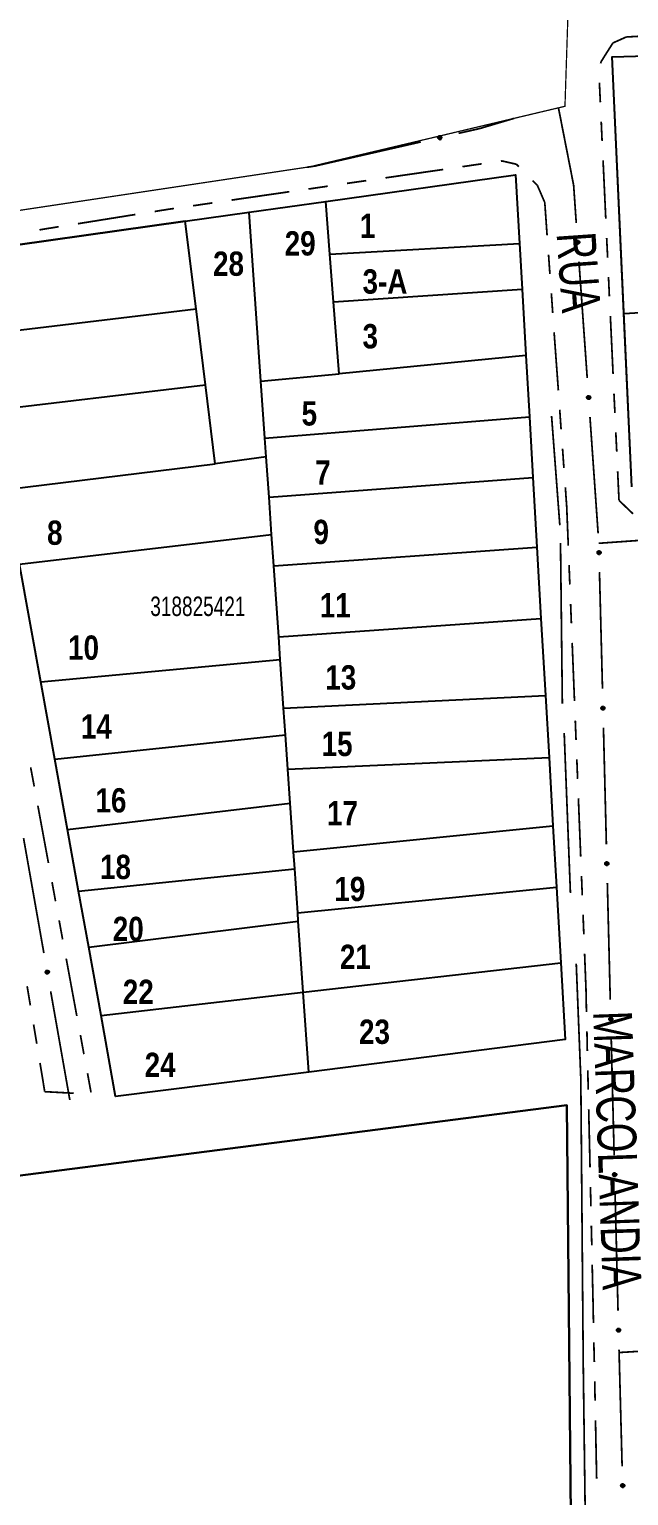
# Model space of a CAD drawing. Extents: x 204834 to 208707, y 4853033 to 4855981.
# Drawn here: x 205324.8 to 205386.4, y 4854901.4 to 4855052.2 of the extents above; entities that cross this region are included whole.
import ezdxf
from ezdxf.enums import TextEntityAlignment as Align

# ---------------------------------------------------------------- set-up
doc = ezdxf.new("R2010")
doc.units = 0
doc.header["$LTSCALE"] = 1.5
doc.header["$MEASUREMENT"] = 0
doc.linetypes.add('PHANTOMX2', pattern=[5, 2.5, -0.5, 0.5, -0.5, 0.5, -0.5])
doc.linetypes.add('TRACO_05', pattern=[11, 7, -1, 0.5, -1, 0.5, -1])
for name, color, linetype in [('CD-MALHA-LOTES', 40, 'CONTINUOUS'), ('CD_TXT_QUADRA', 7, 'CONTINUOUS'), ('HD-VALAS-DRENOS', 170, 'CONTINUOUS'), ('LM-LIM-SETOR-FISCAL', 7, 'CONTINUOUS'), ('RU-QUADRAS', 6, 'CONTINUOUS'), ('SV-EIXO-RUA-N-PAV', 6, 'CONTINUOUS'), ('SV-RUA-NAO-PAV-S-GUIA-C-GUIA', 7, 'PHANTOMX2'), ('SV-TXT-RUA-N-PAV-S-GUIA-C-GUIA', 7, 'CONTINUOUS'), ('Th_NmrPort', 7, 'CONTINUOUS')]:
    doc.layers.add(name, color=color, linetype=linetype)
doc.styles.add('ARIAL', font='ARIAL.TTF')
doc.styles.get("Standard").update_dxf_attribs({"font": 'swisscbo.ttf'})
doc.linetypes.add('Limite', pattern='A,20,-3,[130,ltypeshp.shx,S=6.35,R=0,X=0,Y=0],-3,20', length=46)

msp = doc.modelspace()

# ---------------------------------------------------------------- linework, layer by layer
at = {"layer": 'CD-MALHA-LOTES', "linetype": 'Continuous', "flags": 128}
for points in [[(205384.73, 4855049.4), (205408.71, 4855050.1)], [(205385.93, 4855023.02), (205384.73, 4855049.4)], [(205355.27, 4855034.53), (205374.77, 4855037.27)], [(205374.77, 4855037.27), (205375.18, 4855030.21)], [(205347.39, 4855033.42), (205355.27, 4855034.53)], [(205355.69, 4855029.1), (205355.27, 4855034.53)], [(205340.8, 4855032.49), (205347.39, 4855033.42)], [(205348.59, 4855016.03), (205347.39, 4855033.42)], [(205340.8, 4855032.49), (205316.5, 4855029.07)], [(205341.91, 4855023.5), (205340.8, 4855032.49)], [(205355.69, 4855029.1), (205375.18, 4855030.21)], [(205375.18, 4855030.21), (205375.45, 4855025.52)], [(205356.06, 4855024.2), (205355.69, 4855029.1)], [(205356.06, 4855024.2), (205375.45, 4855025.52)], [(205375.45, 4855025.52), (205375.85, 4855018.67)], [(205317.88, 4855020.61), (205341.91, 4855023.5)], [(205342.88, 4855015.66), (205341.91, 4855023.5)], [(205356.62, 4855016.81), (205356.06, 4855024.2)], [(205385.93, 4855023.02), (205395.63, 4855023.59)], [(205386.74, 4855005.17), (205385.93, 4855023.02)], [(205375.85, 4855018.67), (205356.62, 4855016.81)], [(205375.85, 4855018.67), (205376.21, 4855012.36)], [(205348.59, 4855016.03), (205356.62, 4855016.81)], [(205349, 4855010.17), (205348.59, 4855016.03)], [(205319.14, 4855012.87), (205342.88, 4855015.66)], [(205343.88, 4855007.55), (205342.88, 4855015.66)], [(205349, 4855010.17), (205376.21, 4855012.36)], [(205376.21, 4855012.36), (205376.57, 4855006.15)], [(205349.13, 4855008.27), (205349, 4855010.17)], [(205322.36, 4855004.91), (205343.88, 4855007.55)], [(205349.13, 4855008.27), (205343.88, 4855007.55)], [(205349.42, 4855004.1), (205349.13, 4855008.27)], [(205349.42, 4855004.1), (205376.57, 4855006.15)], [(205376.57, 4855006.15), (205376.98, 4854998.98)], [(205349.68, 4855000.29), (205349.42, 4855004.1)], [(205323.75, 4854997.21), (205349.68, 4855000.29)], [(205349.9, 4854997.06), (205349.68, 4855000.29)], [(205349.9, 4854997.06), (205376.98, 4854998.98)], [(205376.98, 4854998.98), (205377.4, 4854991.64)], [(205325.93, 4854985.13), (205323.75, 4854997.21)], [(205350.41, 4854989.75), (205349.9, 4854997.06)], [(205350.41, 4854989.75), (205377.4, 4854991.64)], [(205377.4, 4854991.64), (205377.86, 4854983.71)], [(205350.57, 4854987.4), (205350.41, 4854989.75)], [(205325.93, 4854985.13), (205350.57, 4854987.4)], [(205350.92, 4854982.42), (205350.57, 4854987.4)], [(205327.37, 4854977.17), (205325.93, 4854985.13)], [(205350.92, 4854982.42), (205377.86, 4854983.71)], [(205377.86, 4854983.71), (205378.23, 4854977.33)], [(205351.11, 4854979.66), (205350.92, 4854982.42)], [(205327.37, 4854977.17), (205351.11, 4854979.66)], [(205351.35, 4854976.13), (205351.11, 4854979.66)], [(205328.67, 4854969.94), (205327.37, 4854977.17)], [(205351.35, 4854976.13), (205378.23, 4854977.33)], [(205378.23, 4854977.33), (205378.63, 4854970.29)], [(205351.59, 4854972.63), (205351.35, 4854976.13)], [(205328.67, 4854969.94), (205351.59, 4854972.63)], [(205351.94, 4854967.64), (205351.59, 4854972.63)], [(205329.82, 4854963.6), (205328.67, 4854969.94)], [(205351.94, 4854967.64), (205378.63, 4854970.29)], [(205378.63, 4854970.29), (205378.99, 4854964)], [(205352.06, 4854965.89), (205351.94, 4854967.64)], [(205329.82, 4854963.6), (205352.06, 4854965.89)], [(205352.37, 4854961.35), (205352.06, 4854965.89)], [(205330.86, 4854957.84), (205329.82, 4854963.6)], [(205352.37, 4854961.35), (205378.99, 4854964)], [(205378.99, 4854964), (205379.44, 4854956.23)], [(205330.86, 4854957.84), (205352.43, 4854960.51)], [(205352.43, 4854960.51), (205352.37, 4854961.35)], [(205352.94, 4854953.19), (205352.43, 4854960.51)], [(205332.13, 4854950.81), (205330.86, 4854957.84)], [(205352.94, 4854953.19), (205379.44, 4854956.23)], [(205379.44, 4854956.23), (205379.9, 4854948.32)], [(205332.13, 4854950.81), (205352.94, 4854953.19)], [(205353.5, 4854944.98), (205352.94, 4854953.19)], [(205333.63, 4854942.47), (205332.13, 4854950.81)], [(205379.9, 4854948.32), (205353.5, 4854944.98)], [(205353.5, 4854944.98), (205333.63, 4854942.47)], [(205380.76, 4854871.18), (205380.06, 4854941.57), (204916.06, 4854881.89)]]:
    msp.add_lwpolyline(points, dxfattribs=at)
at = {"layer": 'HD-VALAS-DRENOS', "linetype": 'TRACO_05', "const_width": 0.18}
for points in [[(205379.34, 4855001.23), (205378.49, 4855012.47)], [(205379.6, 4854982.86), (205379.41, 4854999.39)], [(205380.43, 4854963.4), (205379.79, 4854979.85)], [(205382.66, 4854871.18), (205382.07, 4854890.48), (205381.75, 4854914.96), (205381.5, 4854944.3), (205381.03, 4854956.12)]]:
    msp.add_lwpolyline(points, dxfattribs=at)
at = {"layer": 'LM-LIM-SETOR-FISCAL', "linetype": 'Limite', "ltscale": 0.1, "const_width": 0.13, "flags": 128}
msp.add_lwpolyline([(208132.13, 4853213.19), (208114.89, 4853209.76), (208079.6, 4853197.34), (208051.55, 4853180.72), (208025.58, 4853147.48), (208008.96, 4853121.51), (207990.27, 4853095.54), (207977.18, 4853074.27), (207977.18, 4853074.27), (207977.25, 4853074.22), (207977.18, 4853074.27), (207956.1, 4853085.93), (207945.82, 4853090.68), (207936.07, 4853099.64), (207925.79, 4853113.08), (207912.87, 4853122.04), (207901.27, 4853129.42), (207885.99, 4853134.43), (207866.22, 4853130.48), (207857.06, 4853117.3), (207855.74, 4853109.65), (207854.29, 4853104.12), (207849.81, 4853098.58), (207843.48, 4853094.63), (207832.35, 4853091.47), (207826.81, 4853088.04), (207822.46, 4853090.02), (207820.49, 4853094.5), (207817.85, 4853098.72), (207811.26, 4853102.27), (207805.07, 4853103.59), (207799.14, 4853104.38), (207790.7, 4853104.38), (207787.01, 4853100.03), (207786.62, 4853093.31), (207788.2, 4853087.12), (207790.57, 4853079.61), (207790.97, 4853071.24), (207790.84, 4853064.52), (207788.33, 4853057.66), (207782.8, 4853050.28), (207778.71, 4853047.25), (207773.44, 4853045.67), (207762.04, 4853043.3), (207754.13, 4853041.45), (207747.15, 4853035.92), (207736.87, 4853033.41), (207724.88, 4853033.81), (207719.34, 4853036.97), (207718.29, 4853046.46), (207718.15, 4853057.73), (207718.02, 4853064.06), (207716.7, 4853070.78), (207713.41, 4853075.39), (207708.27, 4853076.71), (207703.66, 4853075.26), (207699.7, 4853071.57), (207695.82, 4853066.3), (207691.07, 4853063.26), (207679.08, 4853063.26), (207668.54, 4853066.43), (207663.92, 4853071.17), (207660.23, 4853076.31), (207656.54, 4853081.71), (207653.12, 4853086.99), (207651.8, 4853094.76), (207650.35, 4853101.35), (207645.47, 4853108.07), (207638.75, 4853112.42), (207633.48, 4853114.13), (207625.51, 4853116.05), (207616.55, 4853118.55), (207607.72, 4853121.45), (207599.15, 4853123.03), (207589.26, 4853124.48), (207579.64, 4853122.9), (207567.98, 4853122.5), (207563.63, 4853123.29), (207559.41, 4853125.53), (207549.66, 4853131.07), (207540.31, 4853134.1), (207534.9, 4853135.16), (207526.34, 4853135.42), (207517.37, 4853134.63), (207509.86, 4853132.26), (207501.03, 4853132.12), (207496.16, 4853134.1), (207489.44, 4853138.19), (207485.09, 4853140.95), (207483.24, 4853145.3), (207433.38, 4853135.75), (207434.67, 4853127.72), (207426.82, 4853124.81), (207415.73, 4853122.98), (207396.77, 4853120.95), (207392.49, 4853119.11), (207387.47, 4853118.39), (207381.3, 4853117.24), (207376.56, 4853116.38), (207369.1, 4853115.23), (207357.97, 4853112.75), (207344.5, 4853111.15), (207333.42, 4853111.36), (207328.77, 4853111.37), (207320.7, 4853109.57), (207319.42, 4853105.86), (207317.92, 4853104.36), (207313.42, 4853103), (207306.84, 4853102), (207303.18, 4853099.75), (207300.74, 4853099.94), (207297.24, 4853101.27), (207294.36, 4853102.41), (207290.13, 4853102.41), (207285.91, 4853101.58), (207283.75, 4853100.66), (207281.89, 4853098.7), (207278.14, 4853097.67), (207267.11, 4853095.09), (207250.59, 4853091.4), (207242.24, 4853089.87), (207232.02, 4853089.01), (207225.74, 4853087.76), (207218.42, 4853086.81), (207208.78, 4853084.88), (207201.06, 4853083.36), (207192.55, 4853081.52), (207188.75, 4853080.47), (207183.81, 4853079.34), (207181.54, 4853078.81), (207178.97, 4853078.21), (207175.42, 4853077.24), (207161.51, 4853073.61), (207134.62, 4853067.5), (207121.18, 4853063.43), (207109.77, 4853060.98), (207083.02, 4853055.24), (207071.92, 4853053.66), (207063.04, 4853052.2), (207057.57, 4853051.22), (207048.59, 4853049.32), (207041.5, 4853047.9), (207028.02, 4853045.07), (207018.95, 4853043.22), (207009.04, 4853041.02), (207007.25, 4853052.87), (207006.42, 4853057.28), (207004.98, 4853065.92), (207003.06, 4853076.97), (207001.71, 4853082.51), (207000.15, 4853089.03), (206998.25, 4853095.75), (206995.98, 4853101.99), (206993.74, 4853107.81), (206987.39, 4853105.57), (206977.81, 4853100.47), (206967.6, 4853097.61), (206962.59, 4853093.58), (206958.92, 4853089.46), (206955.6, 4853082.5), (206950.01, 4853078.17), (206943.28, 4853074.5), (206936.66, 4853071.45), (206932.61, 4853069.6), (206929.01, 4853068.36), (206924.61, 4853067.87), (206920.58, 4853068.19), (206915.12, 4853068.72), (206902.95, 4853070.8), (206891.38, 4853067.85), (206880.4, 4853065.73), (206872.64, 4853064.04), (206858.24, 4853060.22), (206847.8, 4853057.54), (206840.17, 4853055.43), (206828.46, 4853052.32), (206822.53, 4853050.63), (206811.52, 4853047.66), (206803.01, 4853045.24), (206783.97, 4853039.27), (206779.35, 4853035.22), (206768.83, 4853039.64), (206726.11, 4853063.48), (206713.2, 4853068.45), (206676.44, 4853090.31), (206672.42, 4853095.9), (206668.43, 4853097.71), (206665.78, 4853098.35), (206614.27, 4853094.76), (206560.2, 4853092.06), (206527.07, 4853088.1), (206526.63, 4853090.28), (206436.89, 4853085.62), (206403.59, 4853083.9), (206378.69, 4853082.54), (206306.59, 4853077.18), (206281.43, 4853073.09), (206250.76, 4853068.13), (206249.32, 4853067.81), (206241.73, 4853106.06), (206174.74, 4853099.25), (206115.25, 4853096.39), (206097.24, 4853093.29), (206088.22, 4853093.5), (206047.56, 4853092.24), (205987.11, 4853086.63), (205973.22, 4853086.23), (205954.27, 4853084.91), (205875.14, 4853081.42), (205864.61, 4853080.53), (205796.33, 4853076.78), (205791.35, 4853076.88), (205760.46, 4853075.4), (205708.12, 4853073.2), (205697.96, 4853072.98), (205694.02, 4853072.84), (205648.48, 4853073.83), (205657.67, 4853139.89), (205663.09, 4853176.52), (205673.5, 4853240.08), (205679.81, 4853273), (205682.39, 4853291.1), (205686.45, 4853319.25), (205690.23, 4853344.16), (205693.06, 4853366.18), (205695.8, 4853385.06), (205698.77, 4853405.47), (205701.84, 4853427.15), (205703.38, 4853440.04), (205705.6, 4853461.25), (205707.13, 4853485.05), (205708.09, 4853504.93), (205707.25, 4853529.87), (205706.63, 4853547.82), (205704.33, 4853573.07), (205701.82, 4853593.22), (205697.65, 4853618.26), (205692.43, 4853645.81), (205685.96, 4853670.23), (205679.7, 4853691.73), (205670, 4853719.35), (205658.78, 4853745.51), (205610.54, 4853829.65), (205562.78, 4853902.04), (205476.94, 4854024.43), (205418.69, 4854109.18), (205356.81, 4854200.14), (205285.27, 4854304.56), (205232.63, 4854379.82), (205148.32, 4854500.33), (205059.6, 4854625.34), (204995.99, 4854716.47), (204934.98, 4854801.22), (204887.55, 4854871.19), (204871.08, 4854893.76), (204835.64, 4854946.28), (204834.25, 4854948.2), (204845.64, 4854959.83), (204876.75, 4854964.71), (204914.35, 4854970.84), (204996.87, 4854983.31), (205090.66, 4854997.71), (205105.98, 4854999.94), (205187.94, 4855012.05), (205245.94, 4855021.11), (205272.68, 4855025.85), (205289.82, 4855028.52), (205353.63, 4855038.1), (205379.87, 4855044.32), (205380.17, 4855053.59), (205399.55, 4855054.95), (205426.54, 4855056.03), (205437.99, 4855056.62), (205499.63, 4855060.67), (205539.31, 4855063.19), (205567.09, 4855064.98), (205582.41, 4855066.09), (205635.91, 4855070), (205692.95, 4855073.42), (205739.37, 4855076.32), (205755.85, 4855076.88), (205779.09, 4855078.91), (205796.39, 4855080.33), (205832.27, 4855082.2), (205855.36, 4855083.58), (205884.96, 4855084.97), (205904.85, 4855085.43), (205945.85, 4855088.06), (205975.45, 4855089.94), (205990.04, 4855090.61), (206010.45, 4855091.62), (206021.42, 4855091.93), (206022.38, 4855094.63), (206023.19, 4855099.07), (206023.73, 4855105.32), (206023.73, 4855114.57), (206023.61, 4855122.77), (206023.73, 4855128.91), (206023.31, 4855148.74), (206059.09, 4855155.08), (206090.43, 4855139.24), (206138.56, 4855111.07), (206178.75, 4855088.19), (206206.79, 4855072.52), (206222.46, 4855062.86), (206230.38, 4855057.64), (206237.19, 4855052.51), (206245.02, 4855046.96), (206277.61, 4855028.92), (206315.11, 4855009.06), (206322.43, 4855004.94), (206334.61, 4854998.15), (206344.05, 4854991.94), (206370.01, 4854978.16), (206377.13, 4854974.52), (206383.62, 4854970.88), (206391.86, 4854965.97), (206400.96, 4854960.99), (206409.67, 4854956.24), (206418.06, 4854951.81), (206428.03, 4854946.58), (206436.74, 4854941.99), (206446.39, 4854936.45), (206454.94, 4854931.86), (206463.33, 4854927.27), (206473.94, 4854921.41), (206483.44, 4854916.66), (206493.49, 4854911.28), (206502.2, 4854906.53), (206509.16, 4854902.73), (206517.55, 4854899.17), (206528.48, 4854896), (206549.69, 4854889.67), (206564.41, 4854883.97), (206567.2, 4854879.08), (206570.83, 4854883.26), (206576.05, 4854891.17), (206582.86, 4854902.57), (206588.24, 4854910.17), (206594.1, 4854919.67), (206601.38, 4854929.09), (206611.99, 4854937.95), (206625.76, 4854949.98), (206640.32, 4854965.18), (206646.34, 4854973.73), (206650.93, 4854980.7), (206656.31, 4854989.4), (206659.8, 4854993.84), (206666.37, 4855000.56), (206674.91, 4855008.32), (206682.51, 4855016.24), (206687.1, 4855021.3), (206689.8, 4855026.21), (206695.97, 4855035.87), (206702.46, 4855046.95), (206709.74, 4855060.01), (206715.44, 4855068.88), (206721.77, 4855075.21), (206727.79, 4855082.65), (206732.22, 4855088.66), (206736.5, 4855097.05), (206739.58, 4855106.79), (206740.85, 4855116.29), (206741.17, 4855125.63), (206741.64, 4855134.02), (206741.17, 4855142.09), (206742.12, 4855150.72), (206742.75, 4855160.06), (206742.43, 4855173.36), (206743.07, 4855183.81), (206745.76, 4855192.36), (206748.45, 4855197.74), (206758.11, 4855205.5), (206768.24, 4855208.82), (206775.2, 4855210.56), (206778.84, 4855212.3), (206783.44, 4855216.26), (206786.6, 4855221.64), (206789.29, 4855225.29), (206792.14, 4855229.4), (206795.63, 4855232.73), (206801.01, 4855234.47), (206808.45, 4855236.21), (206816.52, 4855237.63), (206822.22, 4855240.17), (206827.6, 4855242.54), (206831.4, 4855244.28), (206836.63, 4855244.44), (206839.95, 4855243.97), (206842.19, 4855243.65), (206845.62, 4855240.46), (206849.62, 4855235.99), (206854.58, 4855232.12), (206859.64, 4855229.78), (206864.76, 4855227.39), (206870.2, 4855225.04), (206874.73, 4855222.3), (206878.92, 4855219.29), (206882.98, 4855215.83), (206887.98, 4855212.7), (206893.95, 4855209.85), (206900.29, 4855207.85), (206907.15, 4855206.19), (206913.73, 4855205.04), (206920.81, 4855203.6), (206927.56, 4855201.94), (206933.6, 4855200.48), (206939.89, 4855199.17), (206945.67, 4855197.5), (206951.88, 4855196.77), (206955.65, 4855197.17), (206957.31, 4855197.34), (206961.86, 4855199.66), (206966.53, 4855198.43), (206972.05, 4855197.76), (206977.41, 4855196.39), (206983.23, 4855195.87), (206988.52, 4855195.58), (206994.38, 4855194.99), (206999.44, 4855194.4), (207005.61, 4855193.62), (207012.36, 4855193.6), (207017.57, 4855195.37), (207023.03, 4855199.41), (207027.73, 4855202.05), (207032.27, 4855204.91), (207036.83, 4855207.98), (207041.71, 4855210.66), (207047.65, 4855212.46), (207053.63, 4855214.05), (207060.03, 4855216.42), (207065.62, 4855219.18), (207071.3, 4855222.28), (207076, 4855226.44), (207079.82, 4855231.03), (207081.1, 4855236.76), (207082.6, 4855241.31), (207088.02, 4855243.94), (207090.58, 4855249.59), (207089.81, 4855256.18), (207088.3, 4855261.39), (207091.68, 4855264.78), (207096.44, 4855266.15), (207101.11, 4855269.63), (207105.02, 4855274.18), (207109.74, 4855275.56), (207115.56, 4855275.11), (207120.83, 4855274.22), (207125.84, 4855273.37), (207131.74, 4855271.63), (207137.13, 4855270.1), (207140.28, 4855270.08), (207149.52, 4855272.92), (207159.75, 4855279.15), (207168.21, 4855287.16), (207178.44, 4855293.84), (207190.46, 4855299.18), (207198.91, 4855306.29), (207210.48, 4855312.52), (207226.05, 4855320.31), (207238.96, 4855331.88), (207248.75, 4855350.57), (207250.97, 4855379.94), (207256.76, 4855404.86), (207263.43, 4855423.99), (207271.89, 4855446.69), (207282.57, 4855472.94), (207294.81, 4855494.97), (207326.84, 4855524.34), (207365.56, 4855558.16), (207387.07, 4855586.87), (207407.16, 4855615.16), (207422.96, 4855638.92), (207434.53, 4855666.07), (207438.09, 4855689.65), (207436.31, 4855734.15), (207437.65, 4855776.65), (207435.87, 4855804.68), (207437.2, 4855838.5), (207442.99, 4855862.09), (207450.11, 4855888.79), (207460.34, 4855908.81), (207484.89, 4855935.84), (207514.89, 4855951.47), (207555.87, 4855955.7), (207618.39, 4855944.29), (207657.68, 4855935.84), (207679.23, 4855930.77), (207701.08, 4855927.5), (207727.34, 4855933.29), (207757.59, 4855943.08), (207797.2, 4855948.42), (207840.36, 4855943.52), (207880.86, 4855931.06), (207908.47, 4855922.08), (207928.08, 4855916.75), (207978.98, 4855907.33), (207988.92, 4855905.77), (208022.36, 4855902.14), (208058.85, 4855901.25), (208090, 4855903.03), (208114.96, 4855908.68), (208130.68, 4855913.81), (208161.85, 4855928.41), (208188.89, 4855948.62), (208218.29, 4855981.06), (208246.45, 4855971.34), (208278.32, 4855947.49), (208315.9, 4855902.87), (208367.57, 4855812.45), (208407.49, 4855740.82), (208443.9, 4855682.11), (208501.44, 4855564.09), (208520.23, 4855513.59), (208554.28, 4855420.83), (208582.46, 4855346.85), (208608.3, 4855254.08), (208634.13, 4855164.83), (208662.31, 4855069.71), (208689.32, 4854981.64), (208696.37, 4854928.8), (208702.51, 4854871.1), (208702.64, 4854844.17), (208698.6, 4854815.34), (208685.17, 4854772.09), (208669.12, 4854736.78), (208666.53, 4854731.08), (208618.81, 4854675.16), (208569.26, 4854639.06), (208558.41, 4854631.16), (208530.44, 4854622.7), (208494.29, 4854611.78), (208442.09, 4854593.13), (208386.91, 4854561.82), (208367.53, 4854543.92), (208320.55, 4854507.76), (208301.91, 4854481.66), (208287, 4854448.85), (208272.08, 4854390.69), (208264.63, 4854342.97), (208264.41, 4854341.07), (208259.41, 4854296.74), (208259.41, 4854241.19), (208259.41, 4854191.98), (208256.43, 4854122.63), (208248.97, 4854065.96), (208232.56, 4854015.63), (208216.16, 4853966.42), (208198.26, 4853911.24), (208184.84, 4853872.46), (208177.39, 4853828.47), (208173.66, 4853792.31), (208166.95, 4853749.8), (208162.4, 4853719.3), (208164.42, 4853685.56), (208172.06, 4853630.34), (208197.55, 4853545.38), (208223.89, 4853510.55), (208245.13, 4853460.42), (208259.57, 4853406.68), (208260.42, 4853403.5), (208260.52, 4853398.64), (208261.27, 4853362.72), (208252.77, 4853293.05), (208222.19, 4853252.27), (208166.97, 4853226.79)], close=True, dxfattribs=at)
at = {"layer": 'RU-QUADRAS', "linetype": 'Continuous'}
for points in [[(205386.74, 4855005.17), (205384.73, 4855049.4), (205384.73, 4855049.4), (205408.71, 4855050.1)], [(205316.5, 4855029.07), (205340.8, 4855032.49), (205347.39, 4855033.42), (205355.27, 4855034.53), (205374.77, 4855037.27), (205375.18, 4855030.21), (205375.45, 4855025.52), (205375.85, 4855018.67), (205376.21, 4855012.36), (205376.57, 4855006.15), (205376.98, 4854998.98), (205377.4, 4854991.64), (205377.86, 4854983.71), (205378.23, 4854977.33), (205378.63, 4854970.29), (205378.99, 4854964), (205379.44, 4854956.23), (205379.9, 4854948.32), (205353.5, 4854944.98), (205333.63, 4854942.47), (205332.13, 4854950.81), (205330.86, 4854957.84), (205329.82, 4854963.6), (205328.67, 4854969.94), (205327.37, 4854977.17), (205325.93, 4854985.13), (205323.75, 4854997.21)], [(204916.06, 4854881.89), (205380.06, 4854941.57), (205380.76, 4854871.18)]]:
    msp.add_lwpolyline(points, dxfattribs=at)
at = {"layer": 'SV-EIXO-RUA-N-PAV', "const_width": 0.18}
for points in [[(205373.76, 4855042.82), (205374.64, 4855043.08)], [(205379.2, 4855044.16), (205380.74, 4855036.31)], [(205368.93, 4855041.54), (205370.88, 4855041.98)], [(205370.88, 4855041.98), (205371.17, 4855042.05)], [(205371.17, 4855042.05), (205373.76, 4855042.82)], [(205354.14, 4855038.17), (205365.03, 4855040.65)], [(205353.32, 4855038.05), (205354.14, 4855038.17)], [(205380.74, 4855036.31), (205380.76, 4855036.23)], [(205380.76, 4855036.23), (205381.03, 4855032.32)], [(205381.31, 4855028.33), (205382.16, 4855016.36)], [(205382.44, 4855012.37), (205383.28, 4855000.4)], [(205383.35, 4854999.37), (205395.32, 4855000.22)], [(205383.42, 4854996.4), (205383.73, 4854984.41)], [(205383.83, 4854980.41), (205384.13, 4854968.41)], [(205324.16, 4854969.04), (205326.25, 4854957.22)], [(205384.23, 4854964.42), (205384.53, 4854952.42)], [(205326.95, 4854953.28), (205328.86, 4854942.45)], [(205384.63, 4854948.42), (205384.93, 4854936.42)], [(205328.86, 4854942.45), (205328.92, 4854942.11)], [(205385.03, 4854932.43), (205385.33, 4854920.43)], [(205385.43, 4854916.43), (205385.44, 4854916.13)], [(205385.44, 4854916.13), (205397.42, 4854916.86)], [(205385.44, 4854916.13), (205385.75, 4854904.43)]]:
    msp.add_lwpolyline(points, dxfattribs=at)
at = {"layer": 'SV-EIXO-RUA-N-PAV'}
for points in [[(205366.82, 4855041.17), (205366.84, 4855041.21), (205366.87, 4855041.24), (205366.91, 4855041.26), (205366.94, 4855041.27), (205366.98, 4855041.28), (205367.01, 4855041.27), (205367.05, 4855041.26), (205367.09, 4855041.24), (205367.12, 4855041.2), (205367.14, 4855041.17), (205367.15, 4855041.14), (205367.16, 4855041.1), (205367.15, 4855041.07), (205367.14, 4855041.03), (205367.11, 4855040.98), (205367.08, 4855040.95), (205367.05, 4855040.94), (205367.02, 4855040.93), (205366.98, 4855040.92), (205366.95, 4855040.92), (205366.91, 4855040.94), (205366.87, 4855040.96), (205366.84, 4855040.99), (205366.82, 4855041.03), (205366.81, 4855041.06), (205366.8, 4855041.09), (205366.8, 4855041.13), (205366.82, 4855041.17)], [(205381.27, 4855030.48), (205381.31, 4855030.45), (205381.34, 4855030.41), (205381.35, 4855030.38), (205381.35, 4855030.34), (205381.35, 4855030.31), (205381.35, 4855030.27), (205381.33, 4855030.24), (205381.3, 4855030.2), (205381.26, 4855030.17), (205381.23, 4855030.16), (205381.19, 4855030.15), (205381.16, 4855030.15), (205381.12, 4855030.16), (205381.08, 4855030.18), (205381.04, 4855030.21), (205381.02, 4855030.25), (205381.01, 4855030.28), (205381, 4855030.32), (205381, 4855030.36), (205381.01, 4855030.39), (205381.03, 4855030.43), (205381.06, 4855030.46), (205381.1, 4855030.49), (205381.13, 4855030.5), (205381.17, 4855030.51), (205381.2, 4855030.51), (205381.24, 4855030.5), (205381.27, 4855030.48)], [(205382.4, 4855014.52), (205382.43, 4855014.49), (205382.46, 4855014.45), (205382.47, 4855014.42), (205382.48, 4855014.38), (205382.48, 4855014.35), (205382.47, 4855014.31), (205382.45, 4855014.27), (205382.42, 4855014.24), (205382.38, 4855014.21), (205382.35, 4855014.2), (205382.31, 4855014.19), (205382.28, 4855014.19), (205382.24, 4855014.2), (205382.2, 4855014.22), (205382.17, 4855014.25), (205382.14, 4855014.29), (205382.13, 4855014.32), (205382.12, 4855014.36), (205382.12, 4855014.39), (205382.13, 4855014.43), (205382.15, 4855014.47), (205382.18, 4855014.5), (205382.22, 4855014.53), (205382.25, 4855014.54), (205382.29, 4855014.55), (205382.32, 4855014.55), (205382.36, 4855014.54), (205382.4, 4855014.52)], [(205383.48, 4854998.55), (205383.52, 4854998.52), (205383.54, 4854998.48), (205383.55, 4854998.45), (205383.55, 4854998.41), (205383.55, 4854998.38), (205383.54, 4854998.34), (205383.52, 4854998.31), (205383.49, 4854998.27), (205383.45, 4854998.25), (205383.42, 4854998.23), (205383.38, 4854998.23), (205383.35, 4854998.23), (205383.31, 4854998.24), (205383.27, 4854998.26), (205383.24, 4854998.3), (205383.22, 4854998.33), (205383.21, 4854998.37), (205383.2, 4854998.4), (205383.2, 4854998.44), (205383.21, 4854998.47), (205383.23, 4854998.51), (205383.27, 4854998.55), (205383.3, 4854998.57), (205383.34, 4854998.58), (205383.37, 4854998.58), (205383.41, 4854998.58), (205383.44, 4854998.57), (205383.48, 4854998.55)], [(205383.88, 4854982.56), (205383.92, 4854982.52), (205383.94, 4854982.49), (205383.95, 4854982.45), (205383.96, 4854982.42), (205383.95, 4854982.38), (205383.94, 4854982.35), (205383.92, 4854982.31), (205383.89, 4854982.27), (205383.85, 4854982.25), (205383.82, 4854982.24), (205383.78, 4854982.23), (205383.75, 4854982.24), (205383.71, 4854982.25), (205383.68, 4854982.27), (205383.64, 4854982.3), (205383.62, 4854982.34), (205383.61, 4854982.37), (205383.6, 4854982.41), (205383.61, 4854982.44), (205383.62, 4854982.48), (205383.64, 4854982.52), (205383.67, 4854982.55), (205383.7, 4854982.57), (205383.74, 4854982.58), (205383.77, 4854982.59), (205383.81, 4854982.59), (205383.85, 4854982.58), (205383.88, 4854982.56)], [(205384.28, 4854966.56), (205384.32, 4854966.53), (205384.34, 4854966.49), (205384.36, 4854966.46), (205384.36, 4854966.42), (205384.36, 4854966.39), (205384.35, 4854966.35), (205384.33, 4854966.32), (205384.29, 4854966.28), (205384.25, 4854966.26), (205384.22, 4854966.24), (205384.18, 4854966.24), (205384.15, 4854966.24), (205384.11, 4854966.25), (205384.08, 4854966.27), (205384.04, 4854966.31), (205384.02, 4854966.34), (205384.01, 4854966.38), (205384, 4854966.41), (205384.01, 4854966.45), (205384.02, 4854966.48), (205384.04, 4854966.52), (205384.07, 4854966.56), (205384.11, 4854966.58), (205384.14, 4854966.59), (205384.18, 4854966.59), (205384.21, 4854966.59), (205384.25, 4854966.58), (205384.28, 4854966.56)], [(205326.68, 4854955.41), (205326.72, 4854955.39), (205326.75, 4854955.35), (205326.77, 4854955.32), (205326.78, 4854955.29), (205326.78, 4854955.25), (205326.77, 4854955.22), (205326.76, 4854955.18), (205326.73, 4854955.14), (205326.7, 4854955.11), (205326.67, 4854955.09), (205326.63, 4854955.08), (205326.6, 4854955.08), (205326.56, 4854955.08), (205326.52, 4854955.1), (205326.48, 4854955.13), (205326.45, 4854955.16), (205326.44, 4854955.19), (205326.43, 4854955.23), (205326.42, 4854955.26), (205326.43, 4854955.3), (205326.44, 4854955.34), (205326.47, 4854955.38), (205326.5, 4854955.41), (205326.54, 4854955.42), (205326.57, 4854955.43), (205326.61, 4854955.43), (205326.64, 4854955.43), (205326.68, 4854955.41)], [(205384.69, 4854950.57), (205384.72, 4854950.53), (205384.75, 4854950.5), (205384.76, 4854950.46), (205384.76, 4854950.43), (205384.76, 4854950.39), (205384.75, 4854950.36), (205384.73, 4854950.32), (205384.69, 4854950.28), (205384.66, 4854950.26), (205384.62, 4854950.25), (205384.59, 4854950.24), (205384.55, 4854950.25), (205384.52, 4854950.26), (205384.48, 4854950.28), (205384.44, 4854950.31), (205384.42, 4854950.35), (205384.41, 4854950.38), (205384.41, 4854950.42), (205384.41, 4854950.45), (205384.42, 4854950.49), (205384.44, 4854950.53), (205384.47, 4854950.56), (205384.51, 4854950.58), (205384.54, 4854950.59), (205384.58, 4854950.6), (205384.61, 4854950.6), (205384.65, 4854950.59), (205384.69, 4854950.57)], [(205385.09, 4854934.57), (205385.12, 4854934.54), (205385.15, 4854934.5), (205385.16, 4854934.47), (205385.16, 4854934.43), (205385.16, 4854934.4), (205385.15, 4854934.36), (205385.13, 4854934.33), (205385.1, 4854934.29), (205385.06, 4854934.27), (205385.02, 4854934.25), (205384.99, 4854934.25), (205384.95, 4854934.25), (205384.92, 4854934.26), (205384.88, 4854934.28), (205384.85, 4854934.32), (205384.82, 4854934.35), (205384.81, 4854934.39), (205384.81, 4854934.42), (205384.81, 4854934.46), (205384.82, 4854934.49), (205384.84, 4854934.53), (205384.87, 4854934.57), (205384.91, 4854934.59), (205384.94, 4854934.6), (205384.98, 4854934.6), (205385.01, 4854934.6), (205385.05, 4854934.59), (205385.09, 4854934.57)], [(205385.49, 4854918.58), (205385.52, 4854918.54), (205385.55, 4854918.51), (205385.56, 4854918.47), (205385.56, 4854918.44), (205385.56, 4854918.4), (205385.55, 4854918.37), (205385.53, 4854918.33), (205385.5, 4854918.29), (205385.46, 4854918.27), (205385.42, 4854918.26), (205385.39, 4854918.25), (205385.36, 4854918.26), (205385.32, 4854918.27), (205385.28, 4854918.29), (205385.25, 4854918.32), (205385.22, 4854918.36), (205385.21, 4854918.39), (205385.21, 4854918.43), (205385.21, 4854918.46), (205385.22, 4854918.5), (205385.24, 4854918.54), (205385.28, 4854918.57), (205385.31, 4854918.59), (205385.35, 4854918.61), (205385.38, 4854918.61), (205385.42, 4854918.61), (205385.45, 4854918.6), (205385.49, 4854918.58)], [(205385.91, 4854902.58), (205385.95, 4854902.55), (205385.97, 4854902.51), (205385.98, 4854902.48), (205385.99, 4854902.44), (205385.98, 4854902.41), (205385.97, 4854902.37), (205385.95, 4854902.34), (205385.92, 4854902.3), (205385.88, 4854902.28), (205385.85, 4854902.26), (205385.81, 4854902.26), (205385.78, 4854902.26), (205385.74, 4854902.27), (205385.71, 4854902.29), (205385.67, 4854902.33), (205385.65, 4854902.36), (205385.64, 4854902.4), (205385.63, 4854902.43), (205385.63, 4854902.47), (205385.64, 4854902.5), (205385.67, 4854902.54), (205385.7, 4854902.58), (205385.73, 4854902.6), (205385.77, 4854902.61), (205385.8, 4854902.61), (205385.84, 4854902.61), (205385.88, 4854902.6), (205385.91, 4854902.58)]]:
    msp.add_lwpolyline(points, close=True, dxfattribs=at)
for points in [[(205366.8, 4855041.13), (205367.09, 4855041.24)], [(205366.8, 4855041.09), (205367.12, 4855041.2)], [(205366.81, 4855041.15), (205367.07, 4855041.25)], [(205366.81, 4855041.11), (205367.1, 4855041.22)], [(205366.81, 4855041.08), (205367.13, 4855041.19)], [(205366.81, 4855041.06), (205367.14, 4855041.17)], [(205366.82, 4855041.17), (205367.05, 4855041.26)], [(205366.82, 4855041.04), (205367.15, 4855041.15)], [(205366.82, 4855041.03), (205367.15, 4855041.14)], [(205366.83, 4855041.19), (205367.02, 4855041.27)], [(205366.83, 4855041.01), (205367.15, 4855041.12)], [(205366.84, 4855041.21), (205367.01, 4855041.27)], [(205366.84, 4855040.99), (205367.16, 4855041.1)], [(205366.85, 4855040.98), (205367.15, 4855041.08)], [(205366.86, 4855041.23), (205366.99, 4855041.27)], [(205366.87, 4855041.24), (205366.98, 4855041.28)], [(205366.87, 4855040.96), (205367.15, 4855041.07)], [(205366.89, 4855040.95), (205367.14, 4855041.04)], [(205366.91, 4855040.94), (205367.14, 4855041.03)], [(205366.93, 4855040.93), (205367.12, 4855041)], [(205366.95, 4855040.92), (205367.11, 4855040.98)], [(205366.97, 4855040.93), (205367.09, 4855040.97)], [(205366.98, 4855040.92), (205367.08, 4855040.95)], [(205381, 4855030.36), (205381.02, 4855030.25)], [(205381.01, 4855030.39), (205381.04, 4855030.21)], [(205381.01, 4855030.37), (205381.03, 4855030.24)], [(205381.02, 4855030.4), (205381.06, 4855030.21)], [(205381.03, 4855030.43), (205381.08, 4855030.18)], [(205381.05, 4855030.44), (205381.1, 4855030.18)], [(205381.06, 4855030.46), (205381.12, 4855030.16)], [(205381.08, 4855030.47), (205381.14, 4855030.16)], [(205381.1, 4855030.49), (205381.16, 4855030.15)], [(205381.11, 4855030.49), (205381.17, 4855030.16)], [(205381.13, 4855030.5), (205381.19, 4855030.15)], [(205381.15, 4855030.5), (205381.2, 4855030.16)], [(205381.17, 4855030.51), (205381.23, 4855030.16)], [(205381.18, 4855030.5), (205381.24, 4855030.17)], [(205381.2, 4855030.51), (205381.26, 4855030.17)], [(205381.22, 4855030.5), (205381.28, 4855030.19)], [(205381.24, 4855030.5), (205381.3, 4855030.2)], [(205381.25, 4855030.49), (205381.31, 4855030.22)], [(205381.27, 4855030.48), (205381.33, 4855030.24)], [(205381.29, 4855030.46), (205381.34, 4855030.26)], [(205381.31, 4855030.45), (205381.35, 4855030.27)], [(205381.33, 4855030.43), (205381.35, 4855030.3)], [(205381.34, 4855030.41), (205381.35, 4855030.31)], [(205382.13, 4855014.43), (205382.17, 4855014.25)], [(205382.14, 4855014.44), (205382.18, 4855014.25)], [(205382.15, 4855014.47), (205382.2, 4855014.22)], [(205382.17, 4855014.48), (205382.22, 4855014.22)], [(205382.18, 4855014.5), (205382.24, 4855014.2)], [(205382.2, 4855014.51), (205382.26, 4855014.2)], [(205382.22, 4855014.53), (205382.28, 4855014.19)], [(205382.23, 4855014.53), (205382.29, 4855014.2)], [(205382.25, 4855014.54), (205382.31, 4855014.19)], [(205382.27, 4855014.54), (205382.33, 4855014.2)], [(205382.29, 4855014.55), (205382.35, 4855014.2)], [(205382.31, 4855014.54), (205382.36, 4855014.21)], [(205382.32, 4855014.55), (205382.38, 4855014.21)], [(205382.34, 4855014.54), (205382.4, 4855014.23)], [(205382.36, 4855014.54), (205382.42, 4855014.24)], [(205382.38, 4855014.53), (205382.43, 4855014.26)], [(205382.4, 4855014.52), (205382.45, 4855014.27)], [(205382.42, 4855014.5), (205382.46, 4855014.3)], [(205382.43, 4855014.49), (205382.47, 4855014.31)], [(205382.45, 4855014.47), (205382.47, 4855014.34)], [(205382.46, 4855014.45), (205382.48, 4855014.35)], [(205382.12, 4855014.39), (205382.14, 4855014.29)], [(205382.13, 4855014.41), (205382.15, 4855014.28)], [(205383.2, 4854998.44), (205383.22, 4854998.33)], [(205383.21, 4854998.47), (205383.24, 4854998.3)], [(205383.21, 4854998.45), (205383.23, 4854998.32)], [(205383.23, 4854998.51), (205383.27, 4854998.26)], [(205383.23, 4854998.49), (205383.26, 4854998.29)], [(205383.25, 4854998.52), (205383.29, 4854998.26)], [(205383.27, 4854998.55), (205383.31, 4854998.24)], [(205383.28, 4854998.56), (205383.33, 4854998.24)], [(205383.3, 4854998.57), (205383.35, 4854998.23)], [(205383.32, 4854998.57), (205383.36, 4854998.23)], [(205383.34, 4854998.58), (205383.38, 4854998.23)], [(205383.36, 4854998.58), (205383.4, 4854998.23)], [(205383.37, 4854998.58), (205383.42, 4854998.23)], [(205383.39, 4854998.58), (205383.44, 4854998.25)], [(205383.41, 4854998.58), (205383.45, 4854998.25)], [(205383.43, 4854998.57), (205383.47, 4854998.26)], [(205383.44, 4854998.57), (205383.49, 4854998.27)], [(205383.46, 4854998.56), (205383.5, 4854998.29)], [(205383.48, 4854998.55), (205383.52, 4854998.31)], [(205383.5, 4854998.53), (205383.53, 4854998.33)], [(205383.52, 4854998.52), (205383.54, 4854998.34)], [(205383.53, 4854998.5), (205383.55, 4854998.37)], [(205383.54, 4854998.48), (205383.55, 4854998.38)], [(205383.61, 4854982.46), (205383.63, 4854982.33)], [(205383.61, 4854982.44), (205383.62, 4854982.34)], [(205383.62, 4854982.48), (205383.64, 4854982.3)], [(205383.63, 4854982.49), (205383.66, 4854982.29)], [(205383.64, 4854982.52), (205383.68, 4854982.27)], [(205383.65, 4854982.53), (205383.69, 4854982.26)], [(205383.67, 4854982.55), (205383.71, 4854982.25)], [(205383.69, 4854982.56), (205383.73, 4854982.25)], [(205383.7, 4854982.57), (205383.75, 4854982.24)], [(205383.72, 4854982.58), (205383.77, 4854982.24)], [(205383.74, 4854982.58), (205383.78, 4854982.23)], [(205383.76, 4854982.58), (205383.8, 4854982.24)], [(205383.77, 4854982.59), (205383.82, 4854982.24)], [(205383.79, 4854982.58), (205383.84, 4854982.25)], [(205383.81, 4854982.59), (205383.85, 4854982.25)], [(205383.83, 4854982.58), (205383.87, 4854982.27)], [(205383.85, 4854982.58), (205383.89, 4854982.27)], [(205383.86, 4854982.57), (205383.91, 4854982.3)], [(205383.88, 4854982.56), (205383.92, 4854982.31)], [(205383.9, 4854982.54), (205383.93, 4854982.34)], [(205383.92, 4854982.52), (205383.94, 4854982.35)], [(205383.93, 4854982.5), (205383.95, 4854982.37)], [(205383.94, 4854982.49), (205383.95, 4854982.38)], [(205384.01, 4854966.46), (205384.03, 4854966.33)], [(205384.01, 4854966.45), (205384.02, 4854966.34)], [(205384.02, 4854966.48), (205384.04, 4854966.31)], [(205384.03, 4854966.5), (205384.06, 4854966.3)], [(205384.04, 4854966.52), (205384.08, 4854966.27)], [(205384.06, 4854966.53), (205384.1, 4854966.27)], [(205384.07, 4854966.56), (205384.11, 4854966.25)], [(205384.09, 4854966.57), (205384.13, 4854966.25)], [(205384.11, 4854966.58), (205384.15, 4854966.24)], [(205384.12, 4854966.58), (205384.17, 4854966.24)], [(205384.14, 4854966.59), (205384.18, 4854966.24)], [(205384.16, 4854966.59), (205384.2, 4854966.24)], [(205384.18, 4854966.59), (205384.22, 4854966.24)], [(205384.2, 4854966.59), (205384.24, 4854966.26)], [(205384.21, 4854966.59), (205384.25, 4854966.26)], [(205384.23, 4854966.58), (205384.27, 4854966.27)], [(205384.25, 4854966.58), (205384.29, 4854966.28)], [(205384.26, 4854966.57), (205384.31, 4854966.3)], [(205384.28, 4854966.56), (205384.33, 4854966.32)], [(205384.3, 4854966.54), (205384.34, 4854966.34)], [(205384.32, 4854966.53), (205384.35, 4854966.35)], [(205384.33, 4854966.51), (205384.35, 4854966.38)], [(205384.34, 4854966.49), (205384.36, 4854966.39)], [(205326.42, 4854955.26), (205326.45, 4854955.16)], [(205326.43, 4854955.3), (205326.48, 4854955.13)], [(205326.43, 4854955.28), (205326.46, 4854955.15)], [(205326.44, 4854955.34), (205326.52, 4854955.1)], [(205326.44, 4854955.31), (205326.5, 4854955.12)], [(205326.46, 4854955.35), (205326.54, 4854955.09)], [(205326.47, 4854955.38), (205326.56, 4854955.08)], [(205326.49, 4854955.39), (205326.58, 4854955.09)], [(205326.5, 4854955.41), (205326.6, 4854955.08)], [(205326.52, 4854955.41), (205326.61, 4854955.08)], [(205326.54, 4854955.42), (205326.63, 4854955.08)], [(205326.55, 4854955.42), (205326.65, 4854955.09)], [(205326.57, 4854955.43), (205326.67, 4854955.09)], [(205326.59, 4854955.43), (205326.68, 4854955.1)], [(205326.61, 4854955.43), (205326.7, 4854955.11)], [(205326.62, 4854955.43), (205326.71, 4854955.13)], [(205326.64, 4854955.43), (205326.73, 4854955.14)], [(205326.66, 4854955.42), (205326.74, 4854955.16)], [(205326.68, 4854955.41), (205326.76, 4854955.18)], [(205326.7, 4854955.4), (205326.77, 4854955.2)], [(205326.72, 4854955.39), (205326.77, 4854955.22)], [(205326.74, 4854955.37), (205326.77, 4854955.24)], [(205326.75, 4854955.35), (205326.78, 4854955.25)], [(205384.41, 4854950.47), (205384.43, 4854950.34)], [(205384.41, 4854950.45), (205384.42, 4854950.35)], [(205384.42, 4854950.49), (205384.44, 4854950.31)], [(205384.43, 4854950.5), (205384.46, 4854950.3)], [(205384.44, 4854950.53), (205384.48, 4854950.28)], [(205384.46, 4854950.54), (205384.5, 4854950.27)], [(205384.47, 4854950.56), (205384.52, 4854950.26)], [(205384.49, 4854950.57), (205384.53, 4854950.26)], [(205384.51, 4854950.58), (205384.55, 4854950.25)], [(205384.52, 4854950.59), (205384.57, 4854950.25)], [(205384.54, 4854950.59), (205384.59, 4854950.24)], [(205384.56, 4854950.59), (205384.6, 4854950.25)], [(205384.58, 4854950.6), (205384.62, 4854950.25)], [(205384.6, 4854950.59), (205384.64, 4854950.26)], [(205384.61, 4854950.6), (205384.66, 4854950.26)], [(205384.63, 4854950.59), (205384.68, 4854950.28)], [(205384.65, 4854950.59), (205384.69, 4854950.28)], [(205384.67, 4854950.58), (205384.71, 4854950.31)], [(205384.69, 4854950.57), (205384.73, 4854950.32)], [(205384.7, 4854950.55), (205384.74, 4854950.35)], [(205384.72, 4854950.53), (205384.75, 4854950.36)], [(205384.74, 4854950.51), (205384.75, 4854950.38)], [(205384.75, 4854950.5), (205384.76, 4854950.39)], [(205384.82, 4854934.49), (205384.85, 4854934.32)], [(205384.83, 4854934.51), (205384.86, 4854934.31)], [(205384.84, 4854934.53), (205384.88, 4854934.28)], [(205384.86, 4854934.54), (205384.9, 4854934.28)], [(205384.87, 4854934.57), (205384.92, 4854934.26)], [(205384.89, 4854934.58), (205384.93, 4854934.26)], [(205384.91, 4854934.59), (205384.95, 4854934.25)], [(205384.93, 4854934.59), (205384.97, 4854934.25)], [(205384.94, 4854934.6), (205384.99, 4854934.25)], [(205384.96, 4854934.6), (205385, 4854934.25)], [(205384.98, 4854934.6), (205385.02, 4854934.25)], [(205385, 4854934.6), (205385.04, 4854934.27)], [(205385.01, 4854934.6), (205385.06, 4854934.27)], [(205385.03, 4854934.59), (205385.08, 4854934.28)], [(205385.05, 4854934.59), (205385.1, 4854934.29)], [(205385.07, 4854934.58), (205385.11, 4854934.31)], [(205385.09, 4854934.57), (205385.13, 4854934.33)], [(205385.11, 4854934.55), (205385.14, 4854934.35)], [(205385.12, 4854934.54), (205385.15, 4854934.36)], [(205385.14, 4854934.52), (205385.15, 4854934.39)], [(205385.15, 4854934.5), (205385.16, 4854934.4)], [(205384.81, 4854934.46), (205384.82, 4854934.35)], [(205384.82, 4854934.47), (205384.83, 4854934.34)], [(205385.21, 4854918.46), (205385.22, 4854918.36)], [(205385.22, 4854918.5), (205385.25, 4854918.32)], [(205385.22, 4854918.48), (205385.23, 4854918.35)], [(205385.23, 4854918.51), (205385.26, 4854918.31)], [(205385.24, 4854918.54), (205385.28, 4854918.29)], [(205385.26, 4854918.55), (205385.3, 4854918.28)], [(205385.28, 4854918.57), (205385.32, 4854918.27)], [(205385.29, 4854918.58), (205385.34, 4854918.27)], [(205385.31, 4854918.59), (205385.36, 4854918.26)], [(205385.33, 4854918.6), (205385.37, 4854918.26)], [(205385.35, 4854918.61), (205385.39, 4854918.25)], [(205385.36, 4854918.6), (205385.4, 4854918.26)], [(205385.38, 4854918.61), (205385.42, 4854918.26)], [(205385.4, 4854918.6), (205385.44, 4854918.27)], [(205385.42, 4854918.61), (205385.46, 4854918.27)], [(205385.43, 4854918.6), (205385.48, 4854918.29)], [(205385.45, 4854918.6), (205385.5, 4854918.29)], [(205385.47, 4854918.59), (205385.51, 4854918.32)], [(205385.49, 4854918.58), (205385.53, 4854918.33)], [(205385.51, 4854918.56), (205385.54, 4854918.36)], [(205385.52, 4854918.54), (205385.55, 4854918.37)], [(205385.54, 4854918.52), (205385.55, 4854918.39)], [(205385.55, 4854918.51), (205385.56, 4854918.4)], [(205385.63, 4854902.47), (205385.65, 4854902.36)], [(205385.64, 4854902.5), (205385.67, 4854902.33)], [(205385.64, 4854902.48), (205385.66, 4854902.35)], [(205385.66, 4854902.52), (205385.69, 4854902.32)], [(205385.67, 4854902.54), (205385.71, 4854902.29)], [(205385.68, 4854902.55), (205385.72, 4854902.29)], [(205385.7, 4854902.58), (205385.74, 4854902.27)], [(205385.72, 4854902.59), (205385.76, 4854902.27)], [(205385.73, 4854902.6), (205385.78, 4854902.26)], [(205385.75, 4854902.6), (205385.8, 4854902.26)], [(205385.77, 4854902.61), (205385.81, 4854902.26)], [(205385.79, 4854902.61), (205385.83, 4854902.26)], [(205385.8, 4854902.61), (205385.85, 4854902.26)], [(205385.82, 4854902.61), (205385.87, 4854902.28)], [(205385.84, 4854902.61), (205385.88, 4854902.28)], [(205385.86, 4854902.6), (205385.9, 4854902.29)], [(205385.88, 4854902.6), (205385.92, 4854902.3)], [(205385.89, 4854902.59), (205385.94, 4854902.32)], [(205385.91, 4854902.58), (205385.95, 4854902.34)], [(205385.93, 4854902.56), (205385.96, 4854902.36)], [(205385.95, 4854902.55), (205385.97, 4854902.37)], [(205385.96, 4854902.53), (205385.98, 4854902.4)], [(205385.97, 4854902.51), (205385.98, 4854902.41)]]:
    msp.add_lwpolyline(points, dxfattribs=at)
at = {"layer": 'SV-RUA-NAO-PAV-S-GUIA-C-GUIA', "const_width": 0.18}
for points in [[(205384.81, 4855050.84), (205384.02, 4855049.6)], [(205385.29, 4855051.05), (205384.81, 4855050.84)], [(205386.18, 4855051.45), (205385.29, 4855051.05)], [(205386.21, 4855051.45), (205386.18, 4855051.45)], [(205388.2, 4855051.56), (205386.21, 4855051.45)], [(205384.02, 4855049.6), (205383.56, 4855048.86)], [(205383.56, 4855048.86), (205383.54, 4855048.73)], [(205383.41, 4855046.74), (205383.43, 4855046.38)], [(205383.43, 4855046.38), (205383.51, 4855044.74)], [(205383.6, 4855042.74), (205383.69, 4855040.74)], [(205373.39, 4855038.7), (205373.27, 4855038.68)], [(205374.25, 4855038.5), (205373.39, 4855038.7)], [(205373.39, 4855038.7), (205373.39, 4855038.7)], [(205374.87, 4855038.36), (205374.25, 4855038.5)], [(205383.79, 4855038.75), (205384.07, 4855032.75)], [(205367.34, 4855037.82), (205361.4, 4855036.96)], [(205371.3, 4855038.4), (205369.32, 4855038.11)], [(205375.13, 4855038.1), (205374.87, 4855038.36)], [(205351.5, 4855035.53), (205345.56, 4855034.67)], [(205355.46, 4855036.1), (205353.48, 4855035.81)], [(205359.42, 4855036.67), (205357.44, 4855036.39)], [(205377.03, 4855036.18), (205376.54, 4855036.68)], [(205377.15, 4855035.91), (205377.03, 4855036.18)], [(205377.79, 4855034.43), (205377.15, 4855035.91)], [(205343.59, 4855034.38), (205341.61, 4855034.09)], [(205377.82, 4855034.04), (205377.79, 4855034.43)], [(205378.03, 4855031.05), (205377.82, 4855034.04)], [(205335.67, 4855033.19), (205329.75, 4855032.24)], [(205338.9, 4855033.7), (205337.65, 4855033.5)], [(205339.63, 4855033.81), (205338.9, 4855033.7)], [(205327.77, 4855031.93), (205325.8, 4855031.61)], [(205384.16, 4855030.76), (205384.26, 4855028.76)], [(205378.32, 4855027.06), (205378.18, 4855029.05)], [(205384.35, 4855026.76), (205384.44, 4855024.76)], [(205378.61, 4855023.07), (205378.47, 4855025.07)], [(205384.54, 4855022.76), (205384.82, 4855016.77)], [(205379.19, 4855015.09), (205378.75, 4855021.08)], [(205384.91, 4855014.77), (205385.01, 4855012.77)], [(205379.47, 4855011.1), (205379.33, 4855013.1)], [(205385.1, 4855010.78), (205385.2, 4855008.78)], [(205379.76, 4855007.11), (205379.62, 4855009.11)], [(205385.29, 4855006.78), (205385.43, 4855003.78)], [(205380.05, 4855003.11), (205379.91, 4855005.12)], [(205385.43, 4855003.78), (205385.43, 4855003.78)], [(205385.43, 4855003.78), (205386.87, 4855002.4)], [(205380.09, 4855002.12), (205380.05, 4855003.11)], [(205380.21, 4854999.13), (205380.09, 4855002.12)], [(205380.37, 4854995.13), (205380.29, 4854997.13)], [(205380.53, 4854991.13), (205380.45, 4854993.13)], [(205380.85, 4854983.14), (205380.61, 4854989.13)], [(205381.01, 4854979.14), (205380.93, 4854981.14)], [(205381.17, 4854975.14), (205381.09, 4854977.14)], [(205324.89, 4854976.32), (205325.26, 4854974.35)], [(205325.63, 4854972.38), (205326.72, 4854966.48)], [(205381.49, 4854967.15), (205381.25, 4854973.15)], [(205381.65, 4854963.15), (205381.57, 4854965.15)], [(205327.09, 4854964.52), (205327.45, 4854962.55)], [(205327.82, 4854960.59), (205328.18, 4854958.62)], [(205381.81, 4854959.16), (205381.73, 4854961.16)], [(205382.03, 4854953.56), (205381.89, 4854957.16)], [(205328.55, 4854956.65), (205329.64, 4854950.75)], [(205324.86, 4854951.84), (205324.53, 4854953.81)], [(205382.04, 4854953.16), (205382.03, 4854953.56)], [(205382.08, 4854951.16), (205382.04, 4854953.16)], [(205325.52, 4854947.89), (205325.19, 4854949.87)], [(205330.01, 4854948.79), (205330.37, 4854946.82)], [(205382.17, 4854947.16), (205382.13, 4854949.16)], [(205326.34, 4854942.96), (205325.85, 4854945.92)], [(205382.26, 4854943.16), (205382.22, 4854945.16)], [(205330.74, 4854944.86), (205331.1, 4854942.89)], [(205327.34, 4854942.91), (205326.34, 4854942.96)], [(205329.33, 4854942.8), (205327.34, 4854942.91)], [(205382.45, 4854935.17), (205382.31, 4854941.16)], [(205382.54, 4854931.17), (205382.49, 4854933.17)], [(205382.63, 4854927.17), (205382.58, 4854929.17)], [(205382.78, 4854920.36), (205382.67, 4854925.17)], [(205382.78, 4854920.17), (205382.78, 4854920.36)], [(205382.8, 4854919.17), (205382.78, 4854920.17)], [(205382.89, 4854915.17), (205382.84, 4854917.17)], [(205382.97, 4854911.17), (205382.93, 4854913.17)], [(205383.13, 4854903.17), (205383.01, 4854909.17)]]:
    msp.add_lwpolyline(points, dxfattribs=at)

# ---------------------------------------------------------------- texts
at = {"layer": 'CD_TXT_QUADRA', "linetype": 'Continuous', "style": 'ARIAL', "width": 0.7}
msp.add_text('318825421', height=2, dxfattribs=at).set_placement((205337.2, 4854991.89))
at = {"layer": 'SV-TXT-RUA-N-PAV-S-GUIA-C-GUIA', "style": 'ARIAL', "width": 0.7}
for s, rotation, p in [('RUA', 274, (205379, 4855031.23)), ('MARCOLANDIA', 272, (205382.76, 4854951.2))]:
    msp.add_text(s, height=4, rotation=rotation, dxfattribs=at).set_placement(p)
at = {"layer": 'Th_NmrPort', "color": 1}
for s, p in [('1', (205358.76, 4855032.02)), ('29', (205351.03, 4855030.22)), ('28', (205343.66, 4855028.13)), ('3-A', (205359.04, 4855026.3)), ('3', (205359.04, 4855020.67)), ('5', (205352.77, 4855012.73)), ('7', (205354.17, 4855006.64)), ('8', (205326.58, 4855000.46)), ('9', (205353.99, 4855000.54)), ('11', (205354.64, 4854992.99)), ('10', (205328.74, 4854988.64)), ('13', (205355.21, 4854985.58)), ('14', (205330.06, 4854980.52)), ('15', (205354.83, 4854978.73)), ('16', (205331.56, 4854972.93)), ('17', (205355.39, 4854971.6)), ('18', (205332.03, 4854966.08)), ('19', (205356.14, 4854963.81)), ('20', (205333.34, 4854959.7)), ('21', (205356.71, 4854956.83)), ('22', (205334.37, 4854953.23)), ('23', (205358.68, 4854949.13)), ('24', (205336.62, 4854945.72))]:
    msp.add_text(s, height=2.5, dxfattribs=at).set_placement(p, align=Align.MIDDLE_LEFT)

doc.saveas('drawing.dxf')
